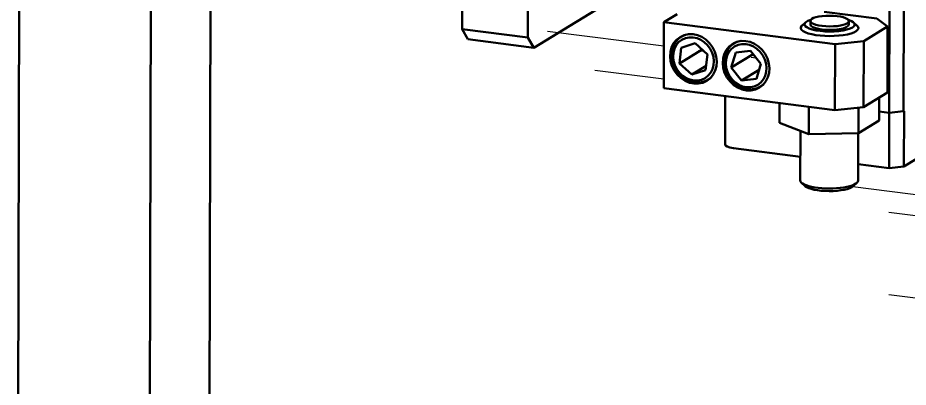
# Model space of a CAD drawing. Header units: millimetres. Extents: x 0 to 2100, y 0 to 1485.
# Drawn here: x 204.5 to 512.5, y 547.5 to 675.3 of the extents above; entities that cross this region are included whole.
import ezdxf

# ---------------------------------------------------------------- set-up
doc = ezdxf.new("R2010")
doc.units = ezdxf.units.MM
doc.header["$LTSCALE"] = 5
doc.layers.add('Tweak Trail (ISO)', color=7, linetype='Continuous', lineweight=25)
doc.layers.add('Visible (ISO)', color=7, linetype='Continuous', lineweight=50)

msp = doc.modelspace()

# ---------------------------------------------------------------- linework, layer by layer
at = {"layer": 'Tweak Trail (ISO)'}
for p, q in [((387.78, 670.74), (427.98, 665.58)), ((440, 664.04), (441.81, 663.81)), ((458.23, 661.7), (459.85, 661.49)), ((404.08, 657.24), (427.95, 654.17)), ((493.34, 616.93), (555.08, 609.01)), ((505.83, 608.11), (555.06, 601.8)), ((505.79, 579.62), (658.54, 560.01))]:
    msp.add_line(p, q, dxfattribs=at)
at = {"layer": 'Visible (ISO)'}
for p, q in [((511.45, 868.69), (510.93, 642.96)), ((358.5, 815.5), (358.17, 671.42)), ((380.94, 668.5), (381.27, 812.58)), ((204.53, 473.11), (205.24, 781.47)), ((505.96, 642.45), (506.27, 776.11)), ((431.93, 694.84), (382.99, 664.96)), ((250.06, 467.26), (250.56, 687.99)), ((270.72, 479.88), (271.19, 685.34)), ((428, 673.81), (432.58, 676.61)), ((483.44, 677.39), (501.65, 675.05)), ((505.38, 672.28), (501.65, 675.05)), ((380.94, 668.5), (358.17, 671.42)), ((358.17, 671.42), (360.23, 667.88)), ((427.94, 651), (428, 673.81)), ((487.19, 666.22), (428, 673.81)), ((477.02, 673.72), (475.74, 672.55)), ((478.65, 674.22), (478.65, 673.02)), ((491.98, 674.19), (491.98, 672.99)), ((493.61, 673.68), (494.89, 672.51)), ((505.38, 672.28), (497.12, 667.23)), ((505.33, 649.47), (505.38, 672.28)), ((382.99, 664.96), (380.94, 668.5)), ((434.07, 668.81), (434.76, 669.24)), ((360.23, 667.88), (382.99, 664.96)), ((438.83, 666.53), (434, 664.94)), ((443.04, 662.68), (438.83, 666.53)), ((452.28, 666.48), (452.98, 666.9)), ((487.13, 643.4), (487.19, 666.22)), ((487.19, 666.22), (497.12, 667.23)), ((497.12, 667.23), (497.06, 644.42)), ((434, 664.94), (433.39, 659.5)), ((441.26, 664.31), (433.39, 659.5)), ((442.43, 657.25), (443.04, 662.68)), ((452.85, 663.27), (451.3, 658.16)), ((458.84, 662.76), (451.3, 658.16)), ((457.97, 663.86), (452.85, 663.27)), ((461.55, 659.35), (457.97, 663.86)), ((433.39, 659.5), (437.61, 655.66)), ((460.01, 654.24), (461.55, 659.35)), ((442.6, 658.71), (437.61, 655.66)), ((437.61, 655.66), (442.43, 657.25)), ((451.3, 658.16), (454.88, 653.65)), ((460.95, 657.35), (454.88, 653.65)), ((443.19, 653.88), (443.88, 654.3)), ((454.88, 653.65), (460.01, 654.24)), ((487.13, 643.4), (427.94, 651)), ((461.4, 651.54), (462.1, 651.96)), ((449.14, 631.5), (449.17, 648.28)), ((505.33, 649.47), (497.06, 644.42)), ((502.48, 639.82), (502.49, 647.74)), ((468, 638.95), (468.02, 645.86)), ((478.08, 635.01), (478.1, 644.56)), ((497.06, 644.42), (487.13, 643.4)), ((495.32, 635.44), (495.34, 644.24)), ((547.93, 646.37), (511.03, 623.84)), ((505.96, 642.45), (502.48, 642.9)), ((505.93, 623.31), (505.97, 642.45)), ((510.93, 642.96), (505.96, 642.45)), ((511.07, 643.05), (510.93, 642.96)), ((511.03, 623.84), (511.07, 643.05)), ((478.08, 635.01), (468, 638.95)), ((502.48, 639.82), (495.32, 635.44)), ((475.19, 619.08), (475.23, 636.13)), ((495.32, 635.44), (478.08, 635.01)), ((495.19, 619.03), (495.23, 635.44)), ((475.21, 627.26), (452.07, 630.23)), ((505.93, 623.31), (495.2, 624.69)), ((511.03, 623.84), (505.93, 623.31)), ((476.89, 617.09), (475.62, 618.27)), ((493.48, 617.05), (494.76, 618.22))]:
    msp.add_line(p, q, dxfattribs=at)
for centre, major_axis, ratio, start_param, end_param in [((485.32, 673), (-8.67, 0.02), 0.278119, 5.563856, 10.144108), ((485.31, 671.8), (10, -0.02), 0.278119, 2.718655, 6.706123), ((485.31, 671.72), (-10, 0.02), 0.278119, 5.989437, 6.268794), ((485.32, 673), (-6.67, 0.02), 0.278119, 0, 3.141593), ((485.31, 671.72), (10, -0.02), 0.278119, 0.014391, 0.293749), ((438.63, 661.34), (4.56, -7.47), 0.874926, 2.944491, 6.480287), ((440.28, 662.35), (-4.63, 7.57), 0.874926, 0.15655, 0.168034), ((456.84, 659.01), (4.56, -7.47), 0.874926, 2.944491, 6.480287), ((458.49, 660.02), (-4.63, 7.57), 0.874926, 0.15655, 0.168034), ((440.28, 662.35), (4.63, -7.57), 0.874926, 6.115151, 6.126636), ((458.49, 660.02), (4.63, -7.57), 0.874926, 6.115151, 6.126636), ((454.14, 631.49), (-5, 0.01), 0.278119, 0, 1.145369), ((485.19, 619.05), (-10, 0.02), 0.278119, 0, 3.141593), ((485.19, 617.77), (8.67, -0.02), 0.278119, 3.435341, 5.989437)]:
    msp.add_ellipse(centre, major_axis=major_axis, ratio=ratio, start_param=start_param, end_param=end_param, dxfattribs=at)
for centre, major_axis, ratio in [((485.32, 674.2), (-6.67, 0.02), 0.278119), ((438.22, 661.09), (4.63, -7.57), 0.874926), ((438.22, 661.09), (4.04, -6.61), 0.874926), ((456.43, 658.75), (4.63, -7.57), 0.874926), ((456.43, 658.75), (4.04, -6.61), 0.874926)]:
    msp.add_ellipse(centre, major_axis=major_axis, ratio=ratio, dxfattribs=at)

doc.saveas('drawing.dxf')
